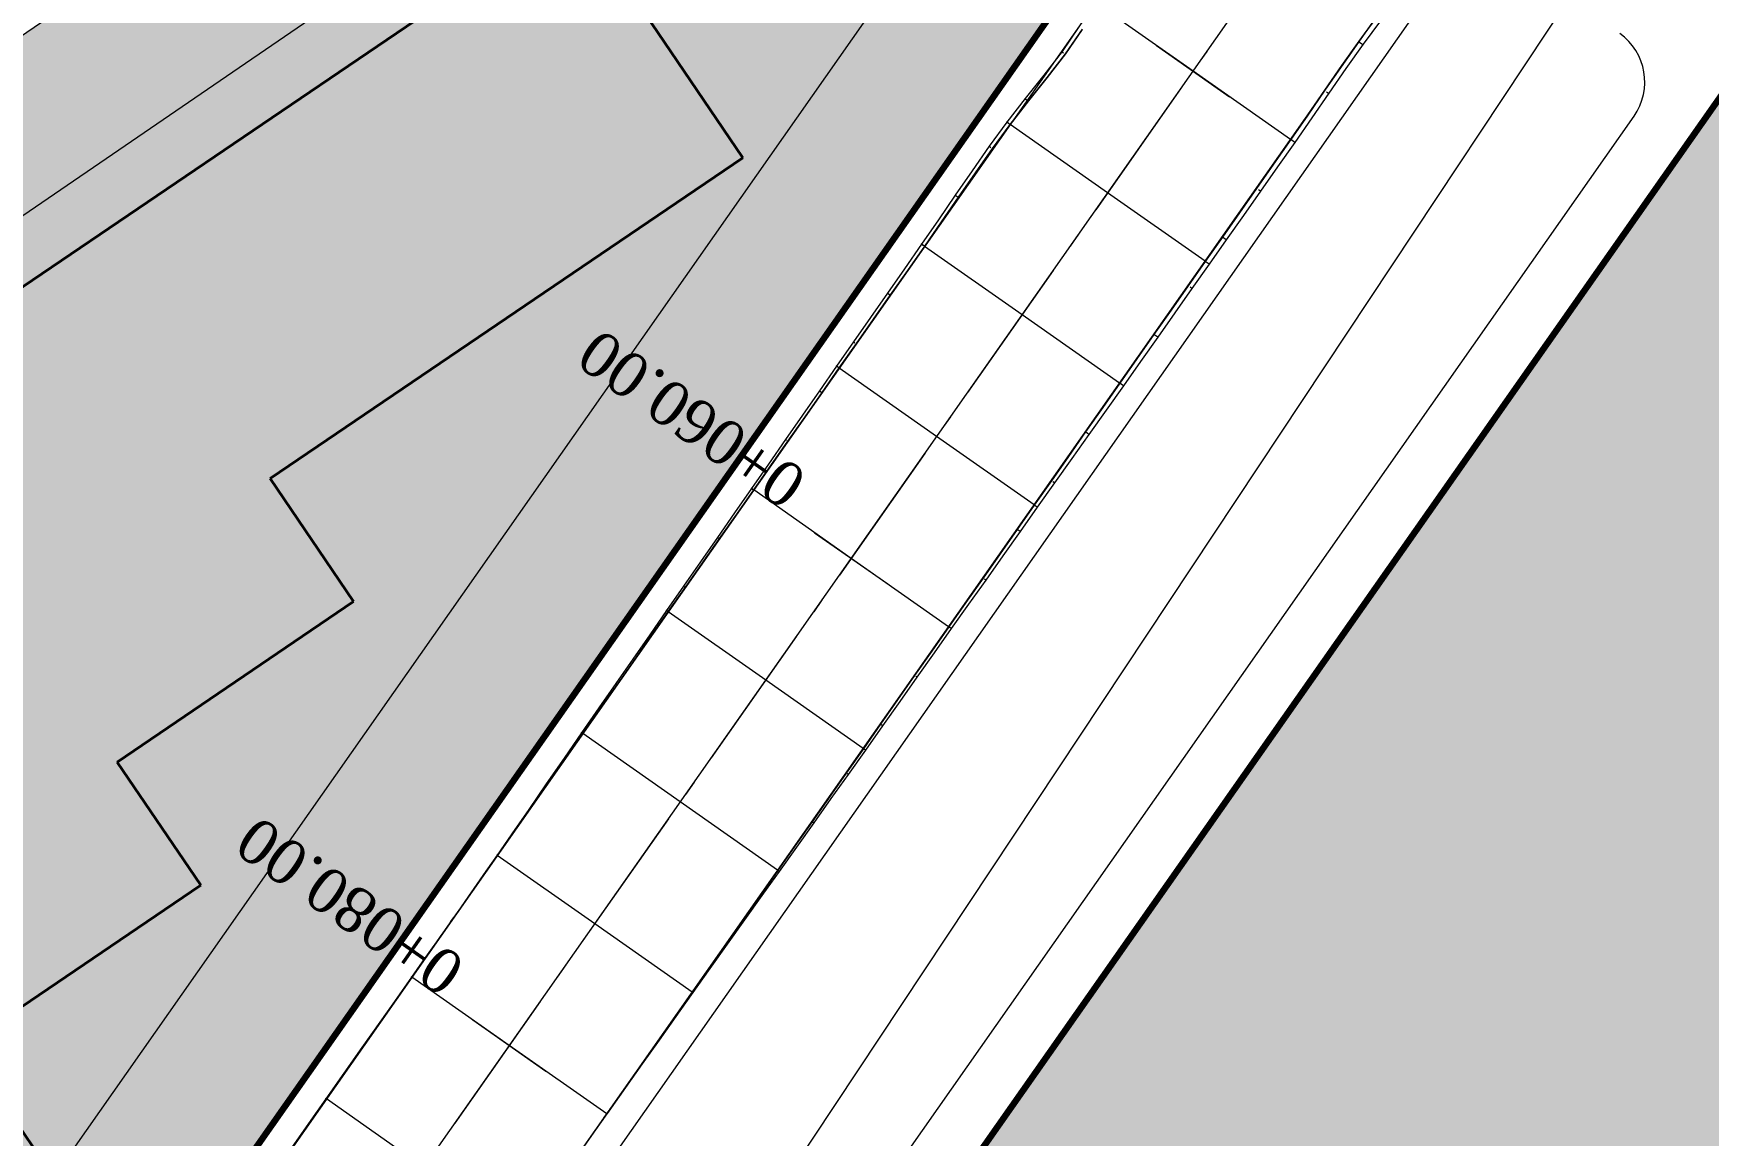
# Model space of a CAD drawing. Header units: metres. Extents: x 478603 to 489313, y 4282657 to 4289463.
# Drawn here: x 480256.8 to 480313.1, y 4287781.8 to 4287818.8 of the extents above; entities that cross this region are included whole.
import ezdxf

# ---------------------------------------------------------------- set-up
doc = ezdxf.new("R2010")
doc.units = ezdxf.units.M
for name, color, linetype, lineweight in [('ADAKENARI', 18, 'Continuous', 0), ('EKS_5', 5, 'Continuous', 0), ('EKSENLER', 3, 'Continuous', 0), ('HDA_5', 30, 'Continuous', 0), ('HDO_5', 30, 'Continuous', 0), ('KALDIRIM', 11, 'Continuous', 0), ('KDA_5', 150, 'Continuous', 20), ('KDO_5', 150, 'Continuous', 20), ('KYA_5', 1, 'Continuous', 20), ('KYO_5', 1, 'Continuous', 20), ('PARSEL_ALAN', 254, 'Continuous', 0), ('PARSEL_SERA_ALAN', 9, 'Continuous', 40), ('PL_ALİNMAN', 1, 'Continuous', 0), ('PL_ENKESIT', 1, 'Continuous', 0), ('PL_KM', 4, 'Continuous', 0), ('PL_KMYAZI', 30, 'Continuous', 0), ('REFUJ', 63, 'Continuous', 0), ('REVIZE_ONERI_KAM_SNR', 9, 'Continuous', 0), ('SEV_KYA_HDA', 3, 'Continuous', 0), ('SEV_KYO_HDO', 3, 'Continuous', 0), ('SEV_YKA_KDA', 3, 'Continuous', 0), ('SNR_PLANONAMAA', 233, 'Continuous', 0), ('SNR_YAPIYAK', 18, 'Continuous', 0), ('YKA_5', 33, 'Continuous', 0), ('YKO_5', 33, 'Continuous', 0)]:
    doc.layers.add(name, color=color, linetype=linetype, lineweight=lineweight)
doc.styles.get("Standard").update_dxf_attribs({"font": 'times.ttf'})

msp = doc.modelspace()

# ---------------------------------------------------------------- hatches: boundary and pattern name
at = {"layer": 'PARSEL_ALAN'}
msp.add_hatch(color=256, dxfattribs=at).paths.add_polyline_path([(479996.216, 4287399.348), (480059.064, 4287488.921), (480291.133, 4287819.673), (480291.199, 4287822.992), (480283.534, 4287834.907), (480280.802, 4287835.46), (479887.055, 4287565.852), (479878.804, 4287560.202), (479991.995, 4287393.333)])
at = {"layer": 'PARSEL_SERA_ALAN'}
msp.add_hatch(color=256, dxfattribs=at).paths.add_polyline_path([(479889.336, 4287561.312), (480275.034, 4287822.94), (480280.648, 4287814.665), (480272.703, 4287809.276), (480264.759, 4287803.887), (480267.565, 4287799.749), (480259.621, 4287794.36), (480262.428, 4287790.222), (480254.483, 4287784.833), (480257.29, 4287780.695), (480241.4, 4287769.917), (480244.207, 4287765.779), (480236.262, 4287760.39), (480239.069, 4287756.252), (480231.125, 4287750.863), (480223.18, 4287745.474), (480225.987, 4287741.336), (480218.042, 4287735.947), (480220.849, 4287731.809), (480212.904, 4287726.42), (480215.711, 4287722.282), (480199.822, 4287711.504), (480202.628, 4287707.366), (480194.684, 4287701.977), (480197.49, 4287697.839), (480189.546, 4287692.45), (480192.353, 4287688.312), (480176.463, 4287677.534), (480179.27, 4287673.396), (480171.325, 4287668.007), (480174.132, 4287663.87), (480166.187, 4287658.48), (480168.994, 4287654.343), (480153.105, 4287643.564), (480155.912, 4287639.427), (480147.967, 4287634.038), (480150.774, 4287629.9), (480142.829, 4287624.511), (480134.884, 4287619.122), (480137.691, 4287614.984), (480129.747, 4287609.595), (480132.553, 4287605.457), (480124.609, 4287600.068), (480127.415, 4287595.93), (480111.526, 4287585.152), (480114.333, 4287581.014), (480106.388, 4287575.625), (480109.195, 4287571.487), (480101.25, 4287566.098), (480104.057, 4287561.96), (480088.168, 4287551.182), (480090.975, 4287547.044), (480083.03, 4287541.655), (480085.837, 4287537.517), (480069.947, 4287526.739), (480072.754, 4287522.601), (480064.809, 4287517.212), (480067.616, 4287513.074), (480059.672, 4287507.685), (480062.478, 4287503.547), (480046.589, 4287492.769), (480049.396, 4287488.631), (480041.451, 4287483.242), (480044.258, 4287479.104), (480036.313, 4287473.715), (480039.12, 4287469.578), (480023.231, 4287458.799), (480026.037, 4287454.662), (480018.093, 4287449.273), (480020.9, 4287445.135), (480005.01, 4287434.357), (480007.817, 4287430.219), (479999.872, 4287424.83), (480002.679, 4287420.692), (479994.734, 4287415.303), (479997.541, 4287411.165), (479989.597, 4287405.776), (479885.745, 4287558.876)])
at = {"layer": 'REVIZE_ONERI_KAM_SNR'}
msp.add_hatch(color=256, dxfattribs=at).paths.add_polyline_path([(480391.367, 4287736.669), (479958.383, 4287021.549), (479846.658, 4286823.222), (479817.89, 4286807.315), (479678.542, 4286593.142), (479667.017, 4286563.363), (479171.867, 4285664.491), (479060.048, 4285423.503), (478955.18, 4285211.94), (478971.566, 4285181.441), (478973.577, 4285138.063), (478896.826, 4284994.408), (478884.265, 4284953.22), (478871.378, 4284822.15), (478829.635, 4284818.294), (478829.635, 4284859.395), (478806.788, 4284865.484), (478716.868, 4284674.346), (478705.555, 4284645.226), (478602.858, 4284697.153), (478665.092, 4284834.557), (478661.843, 4284859.589), (478721.272, 4284982.029), (478734.091, 4284989.859), (478857.784, 4285241.35), (478838.864, 4285277.85), (478831.672, 4285382.601), (478866.605, 4285387.386), (478882.649, 4285289.089), (479341.441, 4286225.895), (479492.419, 4286515.34), (479668.688, 4286852.714), (479834.72, 4287134.358), (480316.151, 4287820.508), (480353.749, 4287856.55), (480321.391, 4287969.422), (480358.639, 4287985.063), (480384.472, 4287906.347), (480463.863, 4288018.438), (480598.658, 4288207.438), (480775.091, 4288481.279), (480856.22, 4288581.77), (481195.87, 4289025.916), (481277.924, 4288967.093), (481191.325, 4288856.625), (480684.777, 4288177.967), (480420.914, 4287781.108), (480447.152, 4287667.529), (480456.56, 4287584.456), (480422.309, 4287581.553), (480417.605, 4287623.09), (480404.486, 4287679.879)])

# ---------------------------------------------------------------- linework, layer by layer
at = {"layer": 'ADAKENARI', "lineweight": 200}
for p, q in [((480075.436, 4287477.433), (480316.151, 4287820.508)), ((480291.133, 4287819.673), (480059.064, 4287488.921))]:
    msp.add_line(p, q, dxfattribs=at)
at = {"layer": 'EKS_5'}
for p in [(480295.77, 4287817.576, 944.839), (480292.898, 4287813.483, 944.698), (480290.026, 4287809.39, 944.557), (480287.154, 4287805.297, 944.415), (480284.283, 4287801.204, 944.274), (480281.411, 4287797.111, 944.133), (480278.539, 4287793.018, 943.991), (480275.667, 4287788.925, 943.85), (480272.795, 4287784.832, 943.709)]:
    msp.add_point(p, dxfattribs=at)
at = {"layer": 'EKSENLER'}
msp.add_line((480063.157, 4287486.049), (480303.989, 4287829.29), dxfattribs=at)
at = {"layer": 'HDA_5'}
msp.add_polyline3d([(480292.04, 4287818.985, 944.68), (480291.477, 4287818.159, 944.652), (480290.862, 4287817.365, 944.624), (480290.233, 4287816.579, 944.596), (480289.616, 4287815.787, 944.568), (480289.024, 4287814.979, 944.54), (480288.449, 4287814.16, 944.511), (480287.88, 4287813.338, 944.483), (480287.313, 4287812.516, 944.455), (480286.744, 4287811.694, 944.427), (480286.172, 4287810.874, 944.398), (480285.597, 4287810.055, 944.37), (480285.022, 4287809.237, 944.342), (480284.447, 4287808.419, 944.314), (480283.872, 4287807.601, 944.285), (480283.297, 4287806.782, 944.257), (480282.723, 4287805.964, 944.229), (480282.149, 4287805.145, 944.201), (480281.574, 4287804.326, 944.172), (480281, 4287803.508, 944.144), (480280.426, 4287802.689, 944.116), (480279.851, 4287801.87, 944.088), (480279.277, 4287801.052, 944.059), (480278.703, 4287800.233, 944.031), (480278.128, 4287799.415, 944.003), (480277.554, 4287798.596, 943.975), (480276.98, 4287797.777, 943.946), (480276.405, 4287796.959, 943.918), (480275.831, 4287796.14, 943.89), (480275.256, 4287795.322, 943.861), (480274.682, 4287794.503, 943.833), (480274.108, 4287793.684, 943.805), (480273.533, 4287792.866, 943.777), (480272.959, 4287792.047, 943.748), (480272.385, 4287791.229, 943.72), (480272.171, 4287790.924, 943.735)], dxfattribs=at)
for p in [(480289.616, 4287815.787, 944.568), (480286.744, 4287811.694, 944.427), (480283.872, 4287807.601, 944.285), (480281, 4287803.508, 944.144), (480278.128, 4287799.415, 944.003), (480275.256, 4287795.322, 943.861), (480272.385, 4287791.229, 943.72)]:
    msp.add_point(p, dxfattribs=at)
at = {"layer": 'HDO_5'}
msp.add_polyline3d([(480301.924, 4287819.366, 944.851), (480301.345, 4287818.578, 944.823), (480300.77, 4287817.76, 944.795), (480300.197, 4287816.932, 944.766), (480299.625, 4287816.101, 944.738), (480299.053, 4287815.273, 944.709), (480298.479, 4287814.451, 944.681), (480297.904, 4287813.632, 944.653), (480297.33, 4287812.815, 944.625), (480296.755, 4287811.998, 944.596), (480296.181, 4287811.18, 944.568), (480295.606, 4287810.362, 944.54), (480295.032, 4287809.543, 944.512), (480294.458, 4287808.725, 944.483), (480293.883, 4287807.906, 944.455), (480293.309, 4287807.087, 944.427), (480292.735, 4287806.269, 944.398), (480292.16, 4287805.45, 944.37), (480291.586, 4287804.631, 944.342), (480291.011, 4287803.813, 944.314), (480290.437, 4287802.994, 944.285), (480289.863, 4287802.176, 944.257), (480289.288, 4287801.357, 944.229), (480288.714, 4287800.538, 944.201), (480288.14, 4287799.72, 944.172), (480287.565, 4287798.901, 944.144), (480286.991, 4287798.083, 944.116), (480286.417, 4287797.264, 944.088), (480285.842, 4287796.445, 944.059), (480285.268, 4287795.627, 944.031), (480284.693, 4287794.808, 944.003), (480284.119, 4287793.99, 943.975), (480283.545, 4287793.171, 943.946), (480282.97, 4287792.352, 943.918), (480282.396, 4287791.534, 943.89), (480281.822, 4287790.715, 943.861), (480281.247, 4287789.897, 943.833), (480280.673, 4287789.078, 943.805), (480280.099, 4287788.259, 943.777), (480279.524, 4287787.441, 943.748), (480278.95, 4287786.622, 943.72), (480277.416, 4287784.437, 943.734)], dxfattribs=at)
for p in [(480299.053, 4287815.273, 944.709), (480296.181, 4287811.18, 944.568), (480293.309, 4287807.087, 944.427), (480290.437, 4287802.994, 944.285), (480287.565, 4287798.901, 944.144), (480284.693, 4287794.808, 944.003), (480281.822, 4287790.715, 943.861), (480278.95, 4287786.622, 943.72)]:
    msp.add_point(p, dxfattribs=at)
at = {"layer": 'KALDIRIM'}
for p, q in [((480066.431, 4287483.751), (480310.94, 4287832.232)), ((480292.269, 4287819.551), (480059.882, 4287488.346))]:
    msp.add_line(p, q, dxfattribs=at)
at = {"layer": 'KDA_5'}
msp.add_polyline3d([(480270.882, 4287789.07, 943.696), (480270.643, 4287788.733, 943.646), (480270.401, 4287788.392, 943.596), (480270.149, 4287788.037, 943.543), (480269.869, 4287787.641, 943.485), (480269.512, 4287787.136, 943.411), (480269.015, 4287786.43, 943.364), (480268.442, 4287785.615, 943.31), (480267.842, 4287784.762, 943.254), (480267.235, 4287783.9, 943.197), (480266.635, 4287783.047, 943.14), (480266.05, 4287782.215, 943.083), (480265.474, 4287781.397, 943.027)], dxfattribs=at)
for p in [(480269.512, 4287787.136, 943.411), (480266.635, 4287783.047, 943.14)]:
    msp.add_point(p, dxfattribs=at)
at = {"layer": 'KDO_5'}
msp.add_polyline3d([(480276.138, 4287782.632, 943.632), (480276.19, 4287782.706, 943.613), (480276.236, 4287782.771, 943.596), (480276.263, 4287782.809, 943.586), (480276.238, 4287782.773, 943.576), (480276.07, 4287782.535, 943.514), (480275.641, 4287781.923, 943.477), (480275.071, 4287781.11, 943.427)], dxfattribs=at)
msp.add_point((480276.07, 4287782.535, 943.514), dxfattribs=at)
at = {"layer": 'KYA_5'}
msp.add_polyline3d([(480291.93, 4287819.062, 946.016), (480291.369, 4287818.235, 945.968), (480290.755, 4287817.439, 945.92), (480290.129, 4287816.652, 945.872), (480289.513, 4287815.859, 945.824), (480288.923, 4287815.049, 945.771), (480288.35, 4287814.23, 945.719), (480287.783, 4287813.406, 945.666), (480287.218, 4287812.582, 945.613), (480286.651, 4287811.759, 945.561), (480286.081, 4287810.937, 945.503), (480285.509, 4287810.117, 945.445), (480284.936, 4287809.297, 945.387), (480284.364, 4287808.477, 945.328), (480283.791, 4287807.657, 945.27), (480283.22, 4287806.837, 945.204), (480282.648, 4287806.016, 945.138), (480282.077, 4287805.195, 945.071), (480281.506, 4287804.374, 945.005), (480280.935, 4287803.553, 944.939), (480280.364, 4287802.732, 944.865), (480279.793, 4287801.91, 944.792), (480279.222, 4287801.088, 944.719), (480278.651, 4287800.267, 944.646), (480278.082, 4287799.447, 944.573), (480277.513, 4287798.63, 944.503), (480276.945, 4287797.814, 944.434), (480276.377, 4287796.997, 944.364), (480275.806, 4287796.176, 944.293), (480275.227, 4287795.342, 944.222), (480274.635, 4287794.487, 944.122), (480274.038, 4287793.624, 944.021), (480273.448, 4287792.77, 943.921), (480272.882, 4287791.951, 943.826), (480272.383, 4287791.23, 943.741), (480272.009, 4287790.691, 943.73), (480271.703, 4287790.251, 943.721), (480271.423, 4287789.847, 943.712), (480271.151, 4287789.456, 943.704), (480270.882, 4287789.07, 943.696)], dxfattribs=at)
for p in [(480289.513, 4287815.859, 945.824), (480286.651, 4287811.759, 945.561), (480283.791, 4287807.657, 945.27), (480280.935, 4287803.553, 944.939), (480278.082, 4287799.447, 944.573), (480275.227, 4287795.342, 944.222), (480272.383, 4287791.23, 943.741)]:
    msp.add_point(p, dxfattribs=at)
at = {"layer": 'KYO_5'}
msp.add_polyline3d([(480302.067, 4287819.266, 946.591), (480301.486, 4287818.48, 946.549), (480300.91, 4287817.663, 946.505), (480300.336, 4287816.836, 946.462), (480299.763, 4287816.005, 946.418), (480299.189, 4287815.178, 946.375), (480298.614, 4287814.356, 946.332), (480298.039, 4287813.538, 946.29), (480297.463, 4287812.721, 946.247), (480296.887, 4287811.905, 946.205), (480296.311, 4287811.089, 946.163), (480295.735, 4287810.272, 946.111), (480295.159, 4287809.454, 946.059), (480294.583, 4287808.637, 946.008), (480294.007, 4287807.819, 945.956), (480293.43, 4287807.002, 945.904), (480292.852, 4287806.186, 945.825), (480292.273, 4287805.371, 945.746), (480291.695, 4287804.555, 945.667), (480291.116, 4287803.74, 945.588), (480290.537, 4287802.924, 945.509), (480289.959, 4287802.108, 945.438), (480289.381, 4287801.292, 945.366), (480288.803, 4287800.476, 945.294), (480288.225, 4287799.66, 945.223), (480287.648, 4287798.843, 945.151), (480287.071, 4287798.027, 945.09), (480286.494, 4287797.21, 945.028), (480285.917, 4287796.393, 944.967), (480285.34, 4287795.576, 944.906), (480284.762, 4287794.76, 944.844), (480284.184, 4287793.945, 944.751), (480283.604, 4287793.13, 944.657), (480283.024, 4287792.315, 944.563), (480282.444, 4287791.501, 944.469), (480281.864, 4287790.686, 944.375), (480281.282, 4287789.87, 944.271), (480280.7, 4287789.054, 944.167), (480280.118, 4287788.238, 944.063), (480279.537, 4287787.424, 943.959), (480278.961, 4287786.614, 943.856), (480278.392, 4287785.813, 943.811), (480277.827, 4287785.016, 943.766), (480277.264, 4287784.221, 943.721), (480276.701, 4287783.426, 943.677), (480276.138, 4287782.632, 943.632)], dxfattribs=at)
for p in [(480299.189, 4287815.178, 946.375), (480296.311, 4287811.089, 946.163), (480293.43, 4287807.002, 945.904), (480290.537, 4287802.924, 945.509), (480287.648, 4287798.843, 945.151), (480284.762, 4287794.76, 944.844), (480281.864, 4287790.686, 944.375), (480278.961, 4287786.614, 943.856)]:
    msp.add_point(p, dxfattribs=at)
at = {"layer": 'PARSEL_ALAN'}
for points in [[(479996.216, 4287399.348, 939.645), (480059.064, 4287488.921, 943.267), (480291.133, 4287819.673, 945.979), (480291.199, 4287822.992, 946.036), (480283.534, 4287834.907, 945.68), (480280.802, 4287835.46, 945.573), (479887.055, 4287565.852, 932.114), (479878.804, 4287560.202, 932.161), (479991.995, 4287393.333, 939.518), (479996.216, 4287399.348, 939.645)], [(479996.216, 4287399.348, 0), (480059.064, 4287488.921, 0), (480291.133, 4287819.673, 0), (480291.199, 4287822.992, 0), (480283.534, 4287834.907, 0), (480280.802, 4287835.46, 0), (479887.055, 4287565.852, 0), (479878.804, 4287560.202, 0), (479991.995, 4287393.333, 0), (479996.216, 4287399.348, 0)]]:
    msp.add_polyline3d(points, close=True, dxfattribs=at)
at = {"layer": 'PARSEL_SERA_ALAN'}
msp.add_polyline3d([(479889.336, 4287561.312, 0), (480275.034, 4287822.94, 0), (480280.648, 4287814.665, 0), (480272.703, 4287809.276, 0), (480264.759, 4287803.887, 0), (480267.565, 4287799.749, 0), (480259.621, 4287794.36, 0), (480262.428, 4287790.222, 0), (480254.483, 4287784.833, 0), (480257.29, 4287780.695, 0), (480241.4, 4287769.917, 0), (480244.207, 4287765.779, 0), (480236.262, 4287760.39, 0), (480239.069, 4287756.252, 0), (480231.125, 4287750.863, 0), (480223.18, 4287745.474, 0), (480225.987, 4287741.336, 0), (480218.042, 4287735.947, 0), (480220.849, 4287731.809, 0), (480212.904, 4287726.42, 0), (480215.711, 4287722.282, 0), (480199.822, 4287711.504, 0)], dxfattribs=at)
msp.add_polyline3d([(479889.336, 4287561.312, 0), (480275.034, 4287822.94, 0), (480280.648, 4287814.665, 0), (480272.703, 4287809.276, 0), (480264.759, 4287803.887, 0), (480267.565, 4287799.749, 0), (480259.621, 4287794.36, 0), (480262.428, 4287790.222, 0), (480254.483, 4287784.833, 0), (480257.29, 4287780.695, 0), (480241.4, 4287769.917, 0), (480244.207, 4287765.779, 0), (480236.262, 4287760.39, 0), (480239.069, 4287756.252, 0), (480231.125, 4287750.863, 0), (480223.18, 4287745.474, 0), (480225.987, 4287741.336, 0), (480218.042, 4287735.947, 0), (480220.849, 4287731.809, 0), (480212.904, 4287726.42, 0), (480215.711, 4287722.282, 0), (480199.822, 4287711.504, 0)], dxfattribs=at)
at = {"layer": 'PL_ALİNMAN'}
for p, q in [((480296.235, 4287818.239), (480295.948, 4287817.83)), ((480295.373, 4287817.011), (480292.502, 4287812.918)), ((480291.927, 4287812.1), (480291.64, 4287811.69)), ((480291.066, 4287810.872), (480288.194, 4287806.779)), ((480287.619, 4287805.96), (480287.332, 4287805.551)), ((480286.758, 4287804.732), (480283.886, 4287800.639)), ((480283.312, 4287799.821), (480283.025, 4287799.411)), ((480282.45, 4287798.593), (480279.578, 4287794.5)), ((480279.004, 4287793.681), (480278.717, 4287793.272)), ((480278.142, 4287792.453), (480275.271, 4287788.36)), ((480274.696, 4287787.542), (480274.409, 4287787.132)), ((480273.835, 4287786.314), (480270.963, 4287782.221))]:
    msp.add_line(p, q, dxfattribs=at)
at = {"layer": 'PL_ENKESIT'}
for points in [[(480299.189, 4287815.178, 946.375), (480299.053, 4287815.273, 944.709), (480299.044, 4287815.279, 944.759), (480295.77, 4287817.576, 944.839), (480292.465, 4287819.896, 944.759), (480292.456, 4287819.901, 944.709), (480292.345, 4287819.979, 946.064)], [(480296.311, 4287811.089, 946.163), (480296.181, 4287811.18, 944.568), (480296.173, 4287811.186, 944.618), (480292.898, 4287813.483, 944.698), (480289.624, 4287815.781, 944.618), (480289.616, 4287815.787, 944.568), (480289.513, 4287815.859, 945.824)], [(480293.43, 4287807.002, 945.904), (480293.309, 4287807.087, 944.427), (480293.301, 4287807.093, 944.477), (480290.026, 4287809.39, 944.557), (480286.752, 4287811.688, 944.477), (480286.744, 4287811.694, 944.427), (480286.651, 4287811.759, 945.561)], [(480290.537, 4287802.924, 945.509), (480290.437, 4287802.994, 944.285), (480290.429, 4287803, 944.335), (480287.154, 4287805.297, 944.415), (480283.88, 4287807.595, 944.335), (480283.872, 4287807.601, 944.285), (480283.791, 4287807.657, 945.27)], [(480287.648, 4287798.843, 945.151), (480287.565, 4287798.901, 944.144), (480287.557, 4287798.907, 944.194), (480284.283, 4287801.204, 944.274), (480281.008, 4287803.502, 944.194), (480281, 4287803.508, 944.144), (480280.935, 4287803.553, 944.939)], [(480284.762, 4287794.76, 944.844), (480284.693, 4287794.808, 944.003), (480284.685, 4287794.814, 944.053), (480281.411, 4287797.111, 944.133), (480278.136, 4287799.409, 944.053), (480278.128, 4287799.415, 944.003), (480278.082, 4287799.447, 944.573)], [(480281.864, 4287790.686, 944.375), (480281.822, 4287790.715, 943.861), (480281.813, 4287790.721, 943.911), (480278.539, 4287793.018, 943.991), (480275.265, 4287795.316, 943.911), (480275.256, 4287795.322, 943.861), (480275.227, 4287795.342, 944.222)], [(480278.961, 4287786.614, 943.856), (480278.95, 4287786.622, 943.72), (480278.942, 4287786.628, 943.77), (480275.667, 4287788.925, 943.85), (480272.393, 4287791.223, 943.77), (480272.385, 4287791.229, 943.72), (480272.383, 4287791.23, 943.741)], [(480276.07, 4287782.535, 943.514), (480276.07, 4287782.535, 943.629), (480272.795, 4287784.832, 943.709), (480269.521, 4287787.13, 943.629), (480269.512, 4287787.136, 943.411)], [(480273.199, 4287778.441, 943.263), (480273.198, 4287778.442, 943.487), (480269.924, 4287780.739, 943.568), (480266.649, 4287783.037, 943.487), (480266.635, 4287783.047, 943.14)]]:
    msp.add_polyline3d(points, dxfattribs=at)
at = {"layer": 'PL_KM'}
for p, q in [((480294.542, 4287818.438), (480296.998, 4287816.715)), ((480283.055, 4287802.066), (480285.511, 4287800.343)), ((480271.568, 4287785.694), (480274.023, 4287783.971))]:
    msp.add_line(p, q, dxfattribs=at)
at = {"layer": 'REFUJ'}
for p, q in [((480067.25, 4287483.177), (480304.055, 4287820.68)), ((480073.799, 4287478.582), (480310.588, 4287816.062))]:
    msp.add_line(p, q, dxfattribs=at)
msp.add_arc((480308.951, 4287817.211), 2, 324.9449, 54.5528, dxfattribs=at)
at = {"layer": 'REVIZE_ONERI_KAM_SNR'}
msp.add_polyline3d([(479492.419, 4286515.34, 0), (479668.688, 4286852.714, 0), (479834.72, 4287134.358, 0), (480316.151, 4287820.508, 0), (480353.749, 4287856.55, 0), (480321.391, 4287969.422, 0), (480358.639, 4287985.063, 0), (480384.472, 4287906.347, 0), (480463.863, 4288018.438, 0)], dxfattribs=at)
msp.add_polyline3d([(479492.419, 4286515.34, 0), (479668.688, 4286852.714, 0), (479834.72, 4287134.358, 0), (480316.151, 4287820.508, 0), (480353.749, 4287856.55, 0), (480321.391, 4287969.422, 0), (480358.639, 4287985.063, 0), (480384.472, 4287906.347, 0), (480463.863, 4288018.438, 0)], dxfattribs=at)
msp.add_polyline3d([(479492.419, 4286515.34, 0), (479668.688, 4286852.714, 0), (479834.72, 4287134.358, 0), (480316.151, 4287820.508, 0), (480353.749, 4287856.55, 0), (480321.391, 4287969.422, 0), (480358.639, 4287985.063, 0), (480384.472, 4287906.347, 0), (480463.863, 4288018.438, 0)], dxfattribs=at)
at = {"layer": 'SEV_KYA_HDA'}
for p, q in [((480291.362, 4287818.226, 945.968), (480291.416, 4287818.188, 945.31)), ((480290.127, 4287816.65, 945.872), (480290.231, 4287816.576, 944.596)), ((480288.924, 4287815.051, 945.771), (480288.974, 4287815.015, 945.156)), ((480287.783, 4287813.407, 945.666), (480287.88, 4287813.339, 944.483)), ((480286.651, 4287811.759, 945.561), (480286.697, 4287811.726, 944.994)), ((480285.509, 4287810.117, 945.445), (480285.597, 4287810.055, 944.37)), ((480284.364, 4287808.477, 945.328), (480284.405, 4287808.448, 944.821)), ((480283.22, 4287806.837, 945.204), (480283.297, 4287806.782, 944.257)), ((480282.077, 4287805.195, 945.071), (480282.113, 4287805.17, 944.636)), ((480280.935, 4287803.553, 944.939), (480281, 4287803.508, 944.144)), ((480279.794, 4287801.911, 944.792), (480279.823, 4287801.891, 944.44)), ((480278.652, 4287800.268, 944.646), (480278.703, 4287800.233, 944.031)), ((480277.511, 4287798.626, 944.503), (480277.532, 4287798.611, 944.239)), ((480276.368, 4287796.985, 944.363), (480276.405, 4287796.959, 943.918)), ((480275.227, 4287795.342, 944.222), (480275.242, 4287795.332, 944.042)), ((480274.089, 4287793.698, 944.03), (480274.108, 4287793.684, 943.805)), ((480272.952, 4287792.052, 943.837), (480272.955, 4287792.05, 943.793))]:
    msp.add_line(p, q, dxfattribs=at)
at = {"layer": 'SEV_KYO_HDO'}
for p, q in [((480301.473, 4287818.461, 946.548), (480301.332, 4287818.56, 944.822)), ((480300.327, 4287816.822, 946.461), (480300.258, 4287816.871, 945.614)), ((480299.189, 4287815.178, 946.375), (480299.053, 4287815.273, 944.709)), ((480298.04, 4287813.54, 946.29), (480297.973, 4287813.587, 945.471)), ((480296.888, 4287811.906, 946.205), (480296.756, 4287811.998, 944.596)), ((480295.735, 4287810.271, 946.111), (480295.671, 4287810.317, 945.325)), ((480294.583, 4287808.636, 946.008), (480294.457, 4287808.725, 944.483)), ((480293.43, 4287807.002, 945.904), (480293.369, 4287807.045, 945.165)), ((480292.273, 4287805.371, 945.746), (480292.16, 4287805.45, 944.37)), ((480291.116, 4287803.74, 945.588), (480291.064, 4287803.776, 944.951)), ((480289.959, 4287802.108, 945.438), (480289.863, 4287802.176, 944.257)), ((480288.803, 4287800.476, 945.294), (480288.759, 4287800.507, 944.747)), ((480287.648, 4287798.843, 945.151), (480287.565, 4287798.901, 944.144)), ((480286.494, 4287797.21, 945.028), (480286.455, 4287797.237, 944.558)), ((480285.34, 4287795.576, 944.906), (480285.268, 4287795.627, 944.031)), ((480284.183, 4287793.944, 944.751), (480284.151, 4287793.967, 944.363)), ((480283.024, 4287792.315, 944.563), (480282.97, 4287792.352, 943.918)), ((480281.864, 4287790.686, 944.375), (480281.843, 4287790.7, 944.118)), ((480280.702, 4287789.057, 944.167), (480280.673, 4287789.078, 943.805)), ((480279.541, 4287787.429, 943.96), (480279.533, 4287787.435, 943.854)), ((480278.382, 4287785.799, 943.81), (480278.375, 4287785.804, 943.725))]:
    msp.add_line(p, q, dxfattribs=at)
at = {"layer": 'SEV_YKA_KDA'}
for p, q in [((480270.67, 4287788.767, 943.685), (480270.669, 4287788.768, 943.668)), ((480269.521, 4287787.13, 943.629), (480269.512, 4287787.136, 943.411)), ((480268.372, 4287785.493, 943.572), (480268.367, 4287785.497, 943.437)), ((480267.224, 4287783.855, 943.516), (480267.21, 4287783.865, 943.194)), ((480266.075, 4287782.218, 943.459), (480266.067, 4287782.224, 943.272))]:
    msp.add_line(p, q, dxfattribs=at)
at = {"layer": 'SNR_PLANONAMAA'}
msp.add_line((480313.427, 4287827.601, 942.48), (480037.019, 4287410.949, 942.48), dxfattribs=at)
at = {"layer": 'SNR_YAPIYAK'}
for p, q in [((479885.736, 4287558.889, 912.337), (480281.031, 4287829.557, 912.337)), ((480286.164, 4287821.297, 912.337), (480054.971, 4287491.792, 912.337))]:
    msp.add_line(p, q, dxfattribs=at)
at = {"layer": 'YKA_5'}
msp.add_polyline3d([(480292.048, 4287818.979, 944.73), (480291.485, 4287818.153, 944.703), (480290.87, 4287817.359, 944.674), (480290.241, 4287816.573, 944.646), (480289.624, 4287815.781, 944.618), (480289.032, 4287814.973, 944.59), (480288.457, 4287814.155, 944.562), (480287.888, 4287813.333, 944.533), (480287.321, 4287812.51, 944.505), (480286.752, 4287811.688, 944.477), (480286.18, 4287810.868, 944.448), (480285.605, 4287810.049, 944.42), (480285.03, 4287809.231, 944.392), (480284.455, 4287808.413, 944.364), (480283.88, 4287807.595, 944.335), (480283.305, 4287806.776, 944.307), (480282.731, 4287805.958, 944.279), (480282.157, 4287805.139, 944.251), (480281.583, 4287804.321, 944.222), (480281.008, 4287803.502, 944.194), (480280.434, 4287802.683, 944.166), (480279.859, 4287801.864, 944.138), (480279.284, 4287801.045, 944.109), (480278.71, 4287800.226, 944.081), (480278.136, 4287799.409, 944.053), (480277.564, 4287798.594, 944.025), (480276.993, 4287797.779, 943.997), (480276.421, 4287796.964, 943.968), (480275.846, 4287796.145, 943.94), (480275.265, 4287795.316, 943.911), (480274.67, 4287794.469, 943.882), (480274.071, 4287793.615, 943.853), (480273.478, 4287792.769, 943.824), (480272.906, 4287791.954, 943.795), (480272.393, 4287791.223, 943.77), (480271.991, 4287790.65, 943.75), (480271.652, 4287790.167, 943.734), (480271.345, 4287789.73, 943.719), (480271.074, 4287789.344, 943.705), (480270.882, 4287789.07, 943.696), (480270.832, 4287788.998, 943.696), (480270.855, 4287789.031, 943.696), (480270.896, 4287789.09, 943.696), (480270.922, 4287789.127, 943.696), (480270.882, 4287789.07, 943.696), (480270.716, 4287788.833, 943.688), (480270.478, 4287788.494, 943.676), (480270.205, 4287788.105, 943.662), (480269.898, 4287787.668, 943.647), (480269.521, 4287787.13, 943.629), (480269.016, 4287786.41, 943.604), (480268.444, 4287785.594, 943.576), (480267.847, 4287784.745, 943.546), (480267.245, 4287783.887, 943.517), (480266.649, 4287783.037, 943.487), (480266.066, 4287782.206, 943.459), (480265.491, 4287781.387, 943.431)], dxfattribs=at)
for p in [(480289.624, 4287815.781, 944.618), (480286.752, 4287811.688, 944.477), (480283.88, 4287807.595, 944.335), (480281.008, 4287803.502, 944.194), (480278.136, 4287799.409, 944.053), (480275.265, 4287795.316, 943.911), (480272.393, 4287791.223, 943.77), (480269.521, 4287787.13, 943.629), (480266.649, 4287783.037, 943.487)]:
    msp.add_point(p, dxfattribs=at)
at = {"layer": 'YKO_5'}
msp.add_polyline3d([(480301.916, 4287819.372, 944.901), (480301.336, 4287818.583, 944.873), (480300.762, 4287817.766, 944.845), (480300.189, 4287816.938, 944.816), (480299.617, 4287816.107, 944.788), (480299.044, 4287815.279, 944.759), (480298.471, 4287814.457, 944.731), (480297.896, 4287813.638, 944.703), (480297.322, 4287812.82, 944.675), (480296.747, 4287812.003, 944.646), (480296.173, 4287811.186, 944.618), (480295.598, 4287810.368, 944.59), (480295.024, 4287809.549, 944.562), (480294.449, 4287808.73, 944.533), (480293.875, 4287807.912, 944.505), (480293.301, 4287807.093, 944.477), (480292.726, 4287806.274, 944.448), (480292.152, 4287805.456, 944.42), (480291.578, 4287804.637, 944.392), (480291.003, 4287803.819, 944.364), (480290.429, 4287803, 944.335), (480289.855, 4287802.181, 944.307), (480289.28, 4287801.363, 944.279), (480288.706, 4287800.544, 944.251), (480288.131, 4287799.725, 944.222), (480287.557, 4287798.907, 944.194), (480286.983, 4287798.088, 944.166), (480286.408, 4287797.27, 944.138), (480285.834, 4287796.451, 944.109), (480285.26, 4287795.633, 944.081), (480284.685, 4287794.814, 944.053), (480284.11, 4287793.995, 944.024), (480283.535, 4287793.175, 943.996), (480282.961, 4287792.356, 943.968), (480282.386, 4287791.537, 943.94), (480281.813, 4287790.721, 943.911), (480281.244, 4287789.909, 943.883), (480280.675, 4287789.098, 943.855), (480280.105, 4287788.285, 943.827), (480279.53, 4287787.466, 943.799), (480278.942, 4287786.628, 943.77), (480278.33, 4287785.756, 943.74), (480277.711, 4287784.874, 943.71), (480277.106, 4287784.011, 943.68), (480276.551, 4287783.221, 943.652), (480276.138, 4287782.632, 943.632), (480275.986, 4287782.416, 943.632), (480275.977, 4287782.402, 943.632), (480276.018, 4287782.462, 943.632), (480276.077, 4287782.546, 943.632), (480276.138, 4287782.632, 943.632), (480276.195, 4287782.713, 943.632), (480276.24, 4287782.778, 943.631), (480276.266, 4287782.814, 943.631), (480276.239, 4287782.775, 943.631), (480276.07, 4287782.535, 943.629), (480275.64, 4287781.923, 943.608), (480275.07, 4287781.11, 943.58)], dxfattribs=at)
for p in [(480299.044, 4287815.279, 944.759), (480296.173, 4287811.186, 944.618), (480293.301, 4287807.093, 944.477), (480290.429, 4287803, 944.335), (480287.557, 4287798.907, 944.194), (480284.685, 4287794.814, 944.053), (480281.813, 4287790.721, 943.911), (480278.942, 4287786.628, 943.77), (480276.07, 4287782.535, 943.629)]:
    msp.add_point(p, dxfattribs=at)

# ---------------------------------------------------------------- texts
at = {"layer": 'PL_KMYAZI'}
for s, p in [('0+060.00', (480282.893, 4287804.012)), ('0+080.00', (480271.406, 4287787.64))]:
    msp.add_text(s, height=1.5, rotation=504.945, dxfattribs=at).set_placement(p)

doc.saveas('drawing.dxf')
